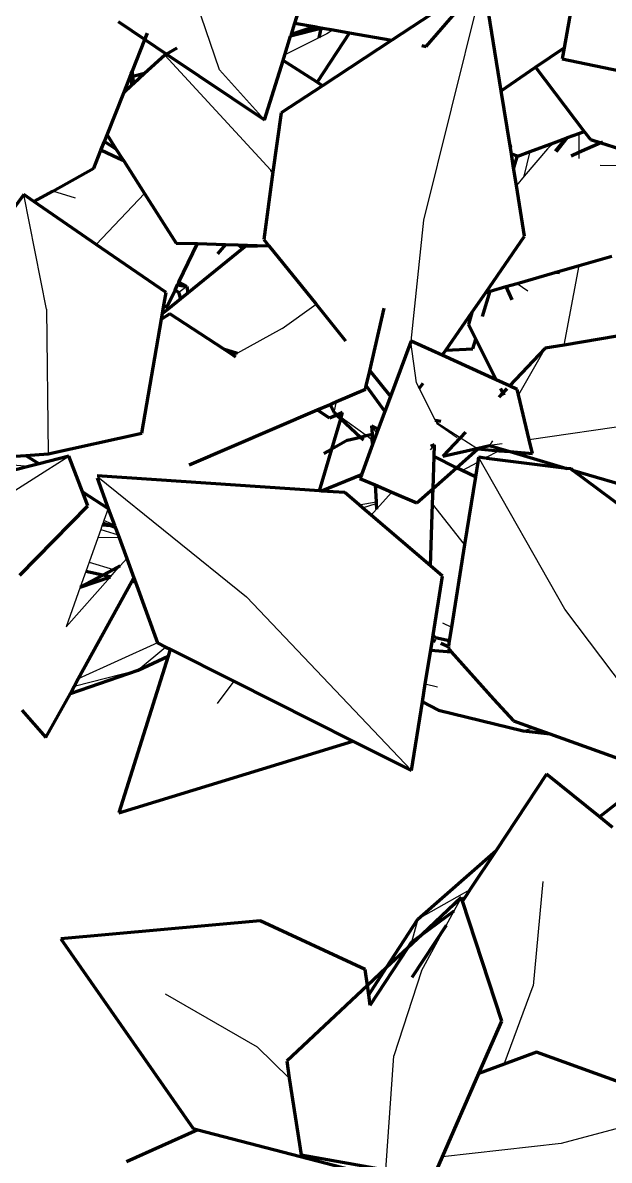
# Model space of a CAD drawing. Header units: millimetres. Extents: x 4307 to 31003, y 2809 to 20009.
# Drawn here: x 7159.3 to 7200.2, y 7961.8 to 8041.1 of the extents above; entities that cross this region are included whole.
import ezdxf

# ---------------------------------------------------------------- set-up
doc = ezdxf.new("R2010")
doc.units = ezdxf.units.MM
doc.layers.add('ProfileEdges', color=7, linetype='Continuous')

msp = doc.modelspace()

# ---------------------------------------------------------------- linework, layer by layer
for p, q in [((7187.3, 8027.366), (7191.462, 8044.084)), ((7173.056, 8037.856), (7171.781, 8041.595)), ((7180.547, 8040.364), (7179.988, 8040.084)), ((7180.986, 8040.634), (7180.547, 8040.364)), ((7179.988, 8040.084), (7177.613, 8038.897)), ((7176.631, 8030.847), (7169.234, 8038.877)), ((7176.201, 8034.354), (7173.056, 8037.856)), ((7198.108, 8033.418), (7198.121, 8032.076)), ((7196.372, 8032.769), (7195.935, 8032.349)), ((7195.935, 8032.349), (7194.309, 8030.427)), ((7194.309, 8030.427), (7194.721, 8032.153)), ((7198.121, 8032.076), (7198.124, 8031.669)), ((7176.631, 8030.847), (7176.736, 8030.768)), ((7199.605, 8031.208), (7202.832, 8031.136)), ((7176.736, 8030.768), (7176.779, 8030.735)), ((7194.309, 8030.427), (7193.763, 8029.781)), ((7162.999, 8028.911), (7161.418, 8029.397)), ((7164.453, 8025.679), (7167.825, 8029.229)), ((7160.994, 8021.161), (7159.398, 8029.148)), ((7186.41, 8018.939), (7187.3, 8027.366)), ((7197.095, 8018.661), (7198.136, 8024.199)), ((7193.819, 8022.962), (7194.547, 8022.431)), ((7170.763, 8022.733), (7170.205, 8022.319)), ((7177.42, 8019.803), (7179.791, 8021.5)), ((7160.994, 8021.161), (7161.11, 8011.062)), ((7177.42, 8019.803), (7174.313, 8018.083)), ((7186.781, 8016.03), (7186.387, 8018.876)), ((7195.755, 8018.432), (7193.907, 8015.189)), ((7174.313, 8018.083), (7174.032, 8017.927)), ((7186.781, 8016.03), (7186.989, 8015.619)), ((7186.989, 8015.619), (7188.104, 8013.413)), ((7181.038, 8013.96), (7180.865, 8014.561)), ((7181.038, 8013.96), (7181.218, 8014.713)), ((7181.528, 8013.606), (7181.233, 8013.778)), ((7183.281, 8012.341), (7181.528, 8013.606)), ((7188.104, 8013.413), (7188.199, 8013.225)), ((7184.033, 8012.538), (7183.654, 8013.021)), ((7189.624, 8012.198), (7188.191, 8013.189)), ((7189.839, 8012.186), (7188.199, 8013.225)), ((7203.201, 8013.28), (7194.649, 8012.045)), ((7183.674, 8012.057), (7183.281, 8012.341)), ((7191.006, 8011.446), (7189.839, 8012.186)), ((7192.084, 8011.986), (7191.89, 8011.646)), ((7192.757, 8011.772), (7191.89, 8011.646)), ((7159.724, 8010.186), (7144.643, 8011.561)), ((7188.047, 8011.691), (7187.735, 8011.345)), ((7191.064, 8011.41), (7191.006, 8011.446)), ((7191.635, 8010.808), (7192.531, 8011.289)), ((7192.531, 8011.289), (7192.733, 8011.398)), ((7150.898, 8003.524), (7162.55, 8010.91)), ((7189.977, 8009.918), (7191.068, 8010.503)), ((7197.144, 8000.248), (7191.12, 8010.831)), ((7164.56, 8009.476), (7174.938, 8001.093)), ((7185.082, 8008.404), (7184.011, 8007.218)), ((7165.287, 8007.262), (7164.987, 8006.417)), ((7182.79, 8007.521), (7183.981, 8007.719)), ((7183.033, 8007.312), (7183.987, 8007.61)), ((7184.011, 8007.218), (7183.633, 8006.798)), ((7190.149, 8004.743), (7187.911, 8007.596)), ((7164.926, 8006.246), (7164.879, 8006.111)), ((7164.94, 8006.286), (7164.926, 8006.246)), ((7164.987, 8006.417), (7164.94, 8006.286)), ((7165.457, 8006.071), (7164.94, 8006.286)), ((7165.728, 8006.105), (7164.987, 8006.417)), ((7164.765, 8005.789), (7164.561, 8005.214)), ((7164.879, 8006.111), (7164.765, 8005.789)), ((7164.765, 8005.789), (7165.976, 8005.428)), ((7165.759, 8006.019), (7165.637, 8006.059)), ((7164.561, 8005.214), (7163.961, 8003.521)), ((7166.047, 8005.234), (7164.561, 8005.214)), ((7163.961, 8003.521), (7163.729, 8002.867)), ((7163.961, 8003.521), (7165.661, 8003.018)), ((7165.852, 8002.961), (7166.119, 8003.264)), ((7166.119, 8003.264), (7166.578, 8003.784)), ((7162.358, 7998.997), (7165.443, 8002.497)), ((7163.729, 8002.867), (7163.341, 8001.771)), ((7165.443, 8002.497), (7165.852, 8002.961)), ((7165.661, 8003.018), (7165.852, 8002.961)), ((7163.341, 8001.771), (7162.358, 7998.997)), ((7174.938, 8001.093), (7186.437, 7988.999)), ((7201.358, 7994.641), (7197.144, 8000.248)), ((7188.608, 7999.288), (7189.231, 7998.984)), ((7168.734, 7997.896), (7163.204, 7995.379)), ((7169.319, 7997.601), (7167.388, 7995.995)), ((7167.388, 7995.995), (7162.91, 7994.844)), ((7174.053, 7995.223), (7172.879, 7993.66)), ((7187.402, 7995.026), (7188.264, 7994.822)), ((7192.164, 7993.955), (7192.198, 7993.953)), ((7194.972, 7991.942), (7194.239, 7991.755)), ((7195.605, 7981.257), (7194.924, 7973.966)), ((7190.521, 7980.673), (7186.888, 7978.619)), ((7189.814, 7979.933), (7189.917, 7980.123)), ((7189.943, 7980.044), (7190.318, 7980.368)), ((7188.529, 7978.822), (7189.814, 7979.933)), ((7189.416, 7979.197), (7189.814, 7979.933)), ((7186.441, 7977.019), (7188.529, 7978.822)), ((7186.888, 7978.619), (7186.441, 7977.019)), ((7188.861, 7978.174), (7189.416, 7979.197)), ((7187.15, 7975.015), (7188.861, 7978.174)), ((7187.15, 7975.015), (7185.218, 7969.082)), ((7192.908, 7968.508), (7194.924, 7973.966)), ((7169.273, 7973.421), (7175.67, 7969.721)), ((7175.67, 7969.721), (7177.921, 7967.543)), ((7184.643, 7961.138), (7185.218, 7969.082)), ((7205.996, 7965.412), (7196.889, 7962.988)), ((7196.889, 7962.988), (7188.601, 7962.047))]:
    msp.add_line(p, q)
at = {"layer": 'ProfileEdges', "lineweight": 211}
for p, q in [((7178.3, 8041.109), (7179.046, 8043.51)), ((7187.464, 8039.486), (7191.462, 8044.084)), ((7192.703, 8036.398), (7191.462, 8044.084)), ((7197.815, 8043.523), (7197.08, 8039.394)), ((7189.257, 8042.657), (7185.064, 8039.911)), ((7165.992, 8041.225), (7167.852, 8039.973)), ((7167.852, 8039.973), (7168.023, 8040.404)), ((7180.116, 8040.726), (7178.014, 8040.189)), ((7178.014, 8040.189), (7178.063, 8040.346)), ((7178.063, 8040.346), (7178.3, 8041.109)), ((7178.063, 8040.346), (7179.681, 8040.865)), ((7178.3, 8041.109), (7179.681, 8040.865)), ((7179.681, 8040.865), (7180.128, 8040.785)), ((7182.122, 8040.432), (7179.86, 8036.982)), ((7180.116, 8040.726), (7179.988, 8040.084)), ((7180.128, 8040.785), (7180.116, 8040.726)), ((7180.258, 8040.762), (7180.116, 8040.726)), ((7180.128, 8040.785), (7180.258, 8040.762)), ((7180.258, 8040.762), (7180.986, 8040.634)), ((7180.986, 8040.634), (7182.122, 8040.432)), ((7182.122, 8040.432), (7185.064, 8039.911)), ((7166.976, 8037.77), (7167.852, 8039.973)), ((7167.852, 8039.973), (7169.365, 8038.954)), ((7177.613, 8038.897), (7178.014, 8040.189)), ((7185.064, 8039.911), (7180.229, 8036.745)), ((7187.172, 8039.538), (7187.464, 8039.486)), ((7169.234, 8038.877), (7167.829, 8037.585)), ((7169.365, 8038.954), (7169.234, 8038.877)), ((7170.069, 8039.368), (7169.365, 8038.954)), ((7169.365, 8038.954), (7176.201, 8034.354)), ((7177.49, 8038.501), (7177.613, 8038.897)), ((7195.093, 8038.034), (7197.08, 8039.394)), ((7197.08, 8039.394), (7196.942, 8038.616)), ((7176.201, 8034.354), (7177.49, 8038.501)), ((7179.86, 8036.982), (7177.49, 8038.501)), ((7192.703, 8036.398), (7195.093, 8038.034)), ((7195.093, 8038.034), (7198.491, 8033.561)), ((7196.942, 8038.616), (7201.539, 8037.663)), ((7166.371, 8036.244), (7166.798, 8037.322)), ((7166.798, 8037.322), (7166.893, 8037.561)), ((7166.9, 8037.348), (7166.798, 8037.322)), ((7166.893, 8037.561), (7166.976, 8037.77)), ((7166.893, 8037.561), (7166.9, 8037.348)), ((7167.018, 8037.378), (7166.9, 8037.348)), ((7166.9, 8037.348), (7166.919, 8036.748)), ((7167.018, 8037.378), (7166.976, 8037.77)), ((7167.829, 8037.585), (7167.018, 8037.378)), ((7167.071, 8036.888), (7167.018, 8037.378)), ((7167.829, 8037.585), (7167.071, 8036.888)), ((7166.919, 8036.748), (7166.371, 8036.244)), ((7167.071, 8036.888), (7166.919, 8036.748)), ((7180.229, 8036.745), (7177.341, 8034.854)), ((7180.229, 8036.745), (7179.86, 8036.982)), ((7193.317, 8032.563), (7192.703, 8036.398)), ((7165.211, 8033.326), (7166.371, 8036.244)), ((7177.341, 8034.854), (7176.779, 8030.735)), ((7165.024, 8032.854), (7165.211, 8033.326)), ((7165.211, 8033.326), (7165.832, 8032.352)), ((7197.332, 8033.128), (7198.108, 8033.418)), ((7198.108, 8033.418), (7198.491, 8033.561)), ((7198.491, 8033.561), (7198.919, 8032.997)), ((7164.781, 8032.243), (7165.024, 8032.854)), ((7165.024, 8032.854), (7165.832, 8032.352)), ((7193.317, 8032.563), (7193.443, 8032.582)), ((7193.408, 8031.996), (7193.317, 8032.563)), ((7194.721, 8032.153), (7196.372, 8032.769)), ((7196.372, 8032.769), (7197.242, 8033.094)), ((7196.485, 8032.178), (7197.242, 8033.094)), ((7196.548, 8032.158), (7197.332, 8033.128)), ((7197.242, 8033.094), (7197.332, 8033.128)), ((7199.649, 8032.764), (7198.121, 8032.076)), ((7198.919, 8032.997), (7199.649, 8032.764)), ((7199.796, 8032.831), (7199.649, 8032.764)), ((7199.649, 8032.764), (7204.236, 8031.301)), ((7164.288, 8031.002), (7164.781, 8032.243)), ((7166.001, 8031.672), (7164.781, 8032.243)), ((7165.832, 8032.352), (7166.265, 8031.675)), ((7166.265, 8031.675), (7166.001, 8031.672)), ((7166.38, 8031.494), (7166.001, 8031.672)), ((7166.265, 8031.675), (7166.38, 8031.494)), ((7193.408, 8031.996), (7193.809, 8031.846)), ((7193.567, 8031.007), (7193.408, 8031.996)), ((7193.809, 8031.846), (7193.567, 8031.007)), ((7193.822, 8031.891), (7193.809, 8031.846)), ((7193.809, 8031.846), (7193.856, 8031.829)), ((7193.856, 8031.829), (7194.721, 8032.153)), ((7198.121, 8032.076), (7197.586, 8031.836)), ((7161.418, 8029.397), (7164.288, 8031.002)), ((7166.38, 8031.494), (7167.825, 8029.229)), ((7176.69, 8030.884), (7176.736, 8030.768)), ((7193.763, 8029.781), (7193.567, 8031.007)), ((7176.779, 8030.735), (7176.137, 8026.025)), ((7160.105, 8028.662), (7161.418, 8029.397)), ((7167.825, 8029.229), (7170.03, 8025.773)), ((7194.328, 8026.257), (7193.763, 8029.781)), ((7159.398, 8029.148), (7158.355, 8027.723)), ((7160.105, 8028.662), (7159.398, 8029.148)), ((7164.453, 8025.679), (7160.105, 8028.662)), ((7191.62, 8022.332), (7194.328, 8026.257)), ((7169.335, 8022.329), (7164.453, 8025.679)), ((7170.03, 8025.773), (7171.526, 8025.73)), ((7170.223, 8023.044), (7171.526, 8025.73)), ((7174.688, 8025.383), (7170.84, 8022.274)), ((7171.526, 8025.73), (7173.469, 8025.675)), ((7173.469, 8025.675), (7172.91, 8025.031)), ((7173.469, 8025.675), (7174.362, 8025.649)), ((7174.362, 8025.649), (7174.688, 8025.383)), ((7174.362, 8025.649), (7175.676, 8025.612)), ((7174.886, 8025.544), (7174.688, 8025.383)), ((7175.705, 8025.549), (7174.886, 8025.544)), ((7175.676, 8025.612), (7175.705, 8025.549)), ((7175.676, 8025.612), (7176.489, 8025.588)), ((7176.489, 8025.588), (7175.705, 8025.549)), ((7176.137, 8026.025), (7176.489, 8025.588)), ((7176.489, 8025.588), (7179.791, 8021.5)), ((7198.136, 8024.199), (7200.427, 8024.856)), ((7193.819, 8022.962), (7196.446, 8023.715)), ((7196.446, 8023.715), (7198.136, 8024.199)), ((7196.776, 8023.695), (7196.446, 8023.715)), ((7170.131, 8022.853), (7170.223, 8023.044)), ((7170.763, 8022.733), (7170.223, 8023.044)), ((7193.022, 8022.734), (7193.819, 8022.962)), ((7169.154, 8021.29), (7169.335, 8022.329)), ((7169.424, 8021.395), (7169.959, 8022.497)), ((7169.959, 8022.497), (7170.131, 8022.853)), ((7170.205, 8022.319), (7169.959, 8022.497)), ((7170.131, 8022.853), (7170.763, 8022.733)), ((7170.365, 8021.89), (7170.205, 8022.319)), ((7170.84, 8022.274), (7170.365, 8021.89)), ((7170.763, 8022.733), (7170.84, 8022.274)), ((7190.659, 8020.939), (7191.62, 8022.332)), ((7191.405, 8020.65), (7191.933, 8022.422)), ((7191.62, 8022.332), (7191.933, 8022.422)), ((7191.933, 8022.422), (7193.022, 8022.734)), ((7193.022, 8022.734), (7193.452, 8021.81)), ((7169.077, 8020.85), (7169.154, 8021.29)), ((7169.154, 8021.29), (7169.349, 8021.366)), ((7169.349, 8021.366), (7169.311, 8021.433)), ((7169.349, 8021.366), (7169.424, 8021.395)), ((7169.463, 8021.161), (7169.349, 8021.366)), ((7170.365, 8021.89), (7169.463, 8021.161)), ((7179.791, 8021.5), (7181.841, 8018.961)), ((7169.008, 8020.453), (7169.077, 8020.85)), ((7169.576, 8020.827), (7169.008, 8020.453)), ((7169.463, 8021.161), (7169.077, 8020.85)), ((7173.322, 8018.389), (7169.576, 8020.827)), ((7183.528, 8016.872), (7184.533, 8021.24)), ((7188.846, 8018.312), (7190.659, 8020.939)), ((7190.659, 8020.939), (7190.413, 8020.088)), ((7167.625, 8012.508), (7169.008, 8020.453)), ((7190.413, 8020.088), (7190.93, 8019.058)), ((7186.387, 8018.876), (7186.41, 8018.939)), ((7188.593, 8017.944), (7186.41, 8018.939)), ((7190.732, 8018.393), (7190.93, 8019.058)), ((7190.93, 8019.058), (7192.352, 8016.23)), ((7200.789, 8019.29), (7197.095, 8018.661)), ((7173.322, 8018.389), (7174.313, 8018.083)), ((7174.032, 8017.927), (7173.322, 8018.389)), ((7186.387, 8018.876), (7184.977, 8015.079)), ((7188.593, 8017.944), (7188.846, 8018.312)), ((7188.846, 8018.312), (7190.732, 8018.393)), ((7195.755, 8018.432), (7193.272, 8015.811)), ((7197.095, 8018.661), (7195.755, 8018.432)), ((7174.191, 8017.824), (7174.032, 8017.927)), ((7192.352, 8016.23), (7188.593, 8017.944)), ((7183.288, 8015.825), (7183.528, 8016.872)), ((7183.528, 8016.872), (7184.977, 8015.079)), ((7183.23, 8015.575), (7183.288, 8015.825)), ((7183.288, 8015.825), (7184.586, 8014.026)), ((7186.989, 8015.619), (7187.251, 8015.999)), ((7193.272, 8015.811), (7192.352, 8016.23)), ((7193.819, 8015.561), (7193.272, 8015.811)), ((7181.218, 8014.713), (7183.23, 8015.575)), ((7184.977, 8015.079), (7184.586, 8014.026)), ((7192.809, 8015.322), (7192.527, 8015.024)), ((7192.649, 8015.639), (7192.809, 8015.322)), ((7193.082, 8015.61), (7192.809, 8015.322)), ((7192.809, 8015.322), (7192.884, 8015.172)), ((7193.907, 8015.189), (7193.819, 8015.561)), ((7194.649, 8012.045), (7193.907, 8015.189)), ((7179.863, 8014.132), (7180.778, 8014.524)), ((7180.778, 8014.524), (7180.865, 8014.561)), ((7180.778, 8014.524), (7181.038, 8013.96)), ((7180.865, 8014.561), (7181.218, 8014.713)), ((7170.93, 8010.303), (7179.863, 8014.132)), ((7180.732, 8013.566), (7179.863, 8014.132)), ((7181.233, 8013.778), (7180.732, 8013.566)), ((7180.875, 8011.395), (7181.504, 8013.524)), ((7181.038, 8013.96), (7181.233, 8013.778)), ((7181.629, 8013.946), (7181.233, 8013.778)), ((7181.233, 8013.778), (7181.504, 8013.524)), ((7181.504, 8013.524), (7181.528, 8013.606)), ((7181.504, 8013.524), (7182.878, 8012.24)), ((7181.528, 8013.606), (7181.629, 8013.946)), ((7184.586, 8014.026), (7184.126, 8012.789)), ((7188.104, 8013.413), (7188.491, 8013.346)), ((7184.126, 8012.789), (7183.654, 8013.021)), ((7183.654, 8013.021), (7183.689, 8012.443)), ((7184.126, 8012.789), (7184.033, 8012.538)), ((7190.215, 8012.582), (7189.839, 8012.186)), ((7161.11, 8011.062), (7167.625, 8012.508)), ((7181.984, 8012.016), (7180.875, 8011.395)), ((7181.984, 8012.016), (7182.878, 8012.24)), ((7182.878, 8012.24), (7183.281, 8012.341)), ((7182.878, 8012.24), (7183.09, 8012.043)), ((7183.281, 8012.341), (7183.689, 8012.443)), ((7183.689, 8012.443), (7183.674, 8012.057)), ((7183.674, 8012.057), (7183.733, 8011.731)), ((7184.033, 8012.538), (7183.733, 8011.731)), ((7189.839, 8012.186), (7188.631, 8010.91)), ((7194.872, 8011.097), (7194.649, 8012.045)), ((7159.555, 8010.962), (7161.11, 8011.062)), ((7180.017, 8008.489), (7180.875, 8011.395)), ((7180.875, 8011.395), (7180.326, 8011.087)), ((7183.733, 8011.731), (7182.946, 8009.612)), ((7188.047, 8011.691), (7187.795, 8011.589)), ((7188.02, 8010.878), (7188.047, 8011.691)), ((7188.631, 8010.91), (7191.006, 8011.446)), ((7189.59, 8010.108), (7191.064, 8011.41)), ((7191.006, 8011.446), (7191.89, 8011.646)), ((7191.064, 8011.41), (7192.531, 8011.289)), ((7191.89, 8011.646), (7192.733, 8011.398)), ((7192.531, 8011.289), (7193.323, 8011.224)), ((7192.733, 8011.398), (7193.323, 8011.224)), ((7193.323, 8011.224), (7197.284, 8010.057)), ((7193.323, 8011.224), (7194.872, 8011.097)), ((7159.724, 8010.186), (7148.871, 8007.406)), ((7156.217, 8010.748), (7159.555, 8010.962)), ((7159.555, 8010.962), (7160.463, 8010.376)), ((7160.463, 8010.376), (7159.724, 8010.186)), ((7162.55, 8010.91), (7160.463, 8010.376)), ((7163.487, 8008.424), (7162.55, 8010.91)), ((7187.946, 8008.656), (7188.02, 8010.878)), ((7189.59, 8010.108), (7188.02, 8010.878)), ((7191.068, 8010.503), (7190.902, 8009.464)), ((7191.12, 8010.831), (7191.068, 8010.503)), ((7191.572, 8010.774), (7191.12, 8010.831)), ((7191.572, 8010.774), (7191.635, 8010.808)), ((7191.709, 8010.757), (7191.635, 8010.808)), ((7197.284, 8010.057), (7191.709, 8010.757)), ((7180.017, 8008.489), (7164.513, 8009.55)), ((7164.518, 8009.41), (7165.287, 8007.262)), ((7182.946, 8009.612), (7180.167, 8008.479)), ((7182.946, 8009.612), (7182.849, 8009.352)), ((7187.946, 8008.656), (7189.59, 8010.108)), ((7189.977, 8009.918), (7189.59, 8010.108)), ((7190.902, 8009.464), (7189.977, 8009.918)), ((7190.902, 8009.464), (7190.149, 8004.743)), ((7197.575, 8010.021), (7197.284, 8010.057)), ((7197.683, 8009.939), (7197.575, 8010.021)), ((7197.683, 8009.939), (7212.135, 8005.681)), ((7203.88, 8005.297), (7197.683, 8009.939)), ((7182.849, 8009.352), (7183.908, 8008.903)), ((7183.908, 8008.903), (7183.981, 8007.719)), ((7183.908, 8008.903), (7185.082, 8008.404)), ((7186.824, 8007.665), (7187.946, 8008.656)), ((7187.911, 8007.596), (7187.946, 8008.656)), ((7163.487, 8008.424), (7165.287, 8007.262)), ((7163.859, 8007.439), (7163.487, 8008.424)), ((7180.167, 8008.479), (7180.017, 8008.489)), ((7181.803, 8008.367), (7180.167, 8008.479)), ((7182.79, 8007.521), (7181.803, 8008.367)), ((7185.082, 8008.404), (7186.824, 8007.665)), ((7159.12, 8002.607), (7163.859, 8007.439)), ((7165.287, 8007.262), (7165.31, 8007.248)), ((7165.287, 8007.262), (7165.728, 8006.105)), ((7183.033, 8007.312), (7182.79, 8007.521)), ((7183.633, 8006.798), (7183.033, 8007.312)), ((7183.981, 8007.719), (7183.987, 8007.61)), ((7183.987, 8007.61), (7184.011, 8007.218)), ((7187.767, 8003.255), (7187.911, 8007.596)), ((7164.926, 8006.246), (7165.457, 8006.071)), ((7187.767, 8003.255), (7183.633, 8006.798)), ((7164.879, 8006.111), (7165.457, 8006.071)), ((7165.457, 8006.071), (7165.779, 8005.965)), ((7165.637, 8006.059), (7165.457, 8006.071)), ((7165.637, 8006.059), (7165.748, 8006.051)), ((7165.728, 8006.105), (7165.748, 8006.051)), ((7165.748, 8006.051), (7165.759, 8006.019)), ((7165.759, 8006.019), (7165.779, 8005.965)), ((7165.779, 8005.965), (7165.976, 8005.428)), ((7165.976, 8005.428), (7166.047, 8005.234)), ((7166.047, 8005.234), (7166.578, 8003.784)), ((7190.149, 8004.743), (7189.231, 7998.984)), ((7165.661, 8003.018), (7166.119, 8003.264)), ((7166.578, 8003.784), (7167.079, 8002.415)), ((7188.606, 8002.536), (7187.767, 8003.255)), ((7163.341, 8001.771), (7164.907, 8002.613)), ((7163.341, 8001.771), (7165.443, 8002.497)), ((7164.907, 8002.613), (7163.729, 8002.867)), ((7164.907, 8002.613), (7165.661, 8003.018)), ((7165.443, 8002.497), (7164.907, 8002.613)), ((7166.946, 8002.174), (7167.079, 8002.415)), ((7167.079, 8002.415), (7167.186, 8002.122)), ((7187.947, 7998.424), (7188.606, 8002.536)), ((7163.204, 7995.379), (7166.946, 8002.174)), ((7167.186, 8002.122), (7166.946, 8002.174)), ((7167.186, 8002.122), (7168.734, 7997.896)), ((7187.897, 7998.113), (7187.947, 7998.424)), ((7188.113, 7998.25), (7187.947, 7998.424)), ((7189.231, 7998.984), (7189.077, 7998.021)), ((7168.734, 7997.896), (7169.319, 7997.601)), ((7169.319, 7997.601), (7169.621, 7997.45)), ((7187.781, 7997.392), (7187.897, 7998.113)), ((7187.897, 7998.113), (7188.123, 7998.015)), ((7189.077, 7998.021), (7188.113, 7998.25)), ((7188.479, 7997.861), (7189.015, 7997.63)), ((7189.015, 7997.63), (7188.997, 7997.517)), ((7188.997, 7997.517), (7189.217, 7997.273)), ((7189.077, 7998.021), (7189.015, 7997.63)), ((7169.471, 7996.974), (7166.038, 7986.046)), ((7167.388, 7995.995), (7169.471, 7996.974)), ((7169.621, 7997.45), (7169.471, 7996.974)), ((7169.621, 7997.45), (7174.053, 7995.223)), ((7187.402, 7995.026), (7187.781, 7997.392)), ((7187.781, 7997.392), (7189.217, 7997.273)), ((7189.217, 7997.273), (7192.164, 7993.955)), ((7162.648, 7994.369), (7167.388, 7995.995)), ((7162.91, 7994.844), (7163.204, 7995.379)), ((7174.053, 7995.223), (7182.344, 7991.034)), ((7160.948, 7991.282), (7162.648, 7994.369)), ((7162.648, 7994.369), (7162.91, 7994.844)), ((7187.204, 7993.785), (7187.402, 7995.026)), ((7186.437, 7988.999), (7187.204, 7993.785)), ((7188.335, 7993.196), (7187.204, 7993.785)), ((7192.164, 7993.955), (7193.547, 7992.451)), ((7159.258, 7993.206), (7160.948, 7991.282)), ((7188.335, 7993.196), (7194.239, 7991.755)), ((7193.547, 7992.451), (7194.972, 7991.942)), ((7194.972, 7991.942), (7196.103, 7991.538)), ((7194.239, 7991.755), (7196.103, 7991.538)), ((7196.103, 7991.538), (7201.199, 7989.718)), ((7166.038, 7986.046), (7182.344, 7991.034)), ((7182.344, 7991.034), (7186.437, 7988.999)), ((7195.865, 7988.723), (7192.345, 7983.421)), ((7199.548, 7985.752), (7195.865, 7988.723)), ((7199.548, 7985.752), (7202.724, 7988.252)), ((7200.456, 7985.02), (7199.548, 7985.752)), ((7186.888, 7978.619), (7192.345, 7983.421)), ((7192.345, 7983.421), (7190.521, 7980.673)), ((7189.917, 7980.123), (7188.529, 7978.822)), ((7189.943, 7980.044), (7189.917, 7980.123)), ((7189.996, 7979.882), (7189.943, 7980.044)), ((7190.318, 7980.368), (7189.996, 7979.882)), ((7190.521, 7980.673), (7190.318, 7980.368)), ((7192.736, 7971.506), (7189.996, 7979.882)), ((7175.885, 7978.507), (7161.991, 7977.256)), ((7183.203, 7975.106), (7175.885, 7978.507)), ((7184.687, 7975.224), (7186.888, 7978.619)), ((7187.184, 7977.563), (7189.416, 7979.197)), ((7188.529, 7978.822), (7187.184, 7977.563)), ((7188.861, 7978.174), (7186.456, 7974.551)), ((7161.991, 7977.256), (7171.207, 7964.025)), ((7187.184, 7977.563), (7186.186, 7976.628)), ((7186.186, 7976.628), (7186.441, 7977.019)), ((7186.441, 7977.019), (7187.184, 7977.563)), ((7183.568, 7972.618), (7186.186, 7976.628)), ((7186.186, 7976.628), (7184.687, 7975.224)), ((7183.367, 7973.988), (7183.203, 7975.106)), ((7184.687, 7975.224), (7183.367, 7973.988)), ((7183.463, 7973.335), (7184.687, 7975.224)), ((7183.367, 7973.988), (7177.74, 7968.717)), ((7183.463, 7973.335), (7183.367, 7973.988)), ((7183.568, 7972.618), (7183.463, 7973.335)), ((7191.138, 7967.851), (7192.736, 7971.506)), ((7195.17, 7969.347), (7192.908, 7968.508)), ((7201.206, 7967.153), (7195.17, 7969.347)), ((7177.74, 7968.717), (7177.921, 7967.543)), ((7192.908, 7968.508), (7191.138, 7967.851)), ((7177.921, 7967.543), (7178.746, 7962.181)), ((7188.601, 7962.047), (7191.138, 7967.851)), ((7171.54, 7963.939), (7166.575, 7961.703)), ((7171.207, 7964.025), (7171.54, 7963.939)), ((7171.54, 7963.939), (7184.607, 7960.539)), ((7178.746, 7962.181), (7184.518, 7961.16)), ((7188.201, 7961.131), (7188.601, 7962.047))]:
    msp.add_line(p, q, dxfattribs=at)

doc.saveas('drawing.dxf')
